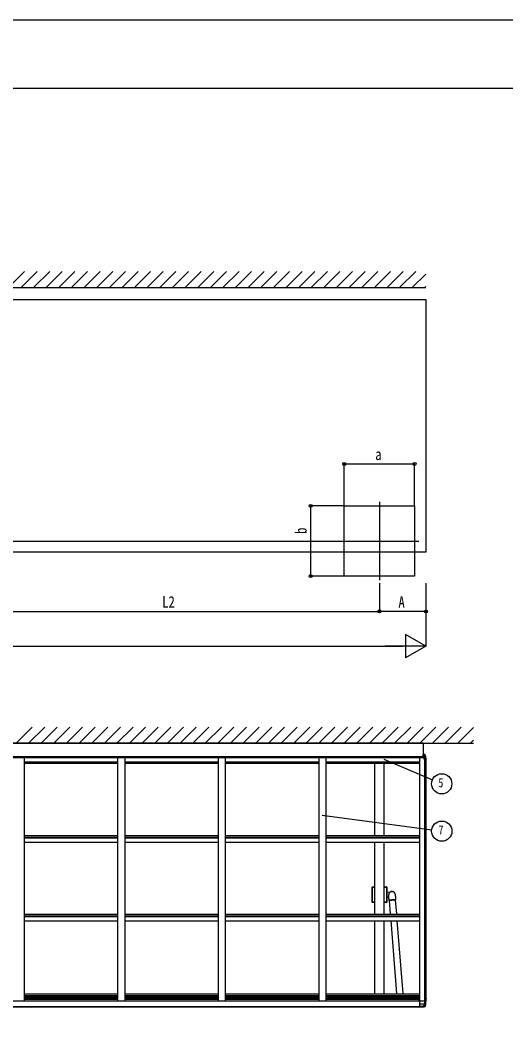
# Model space of a CAD drawing. Units: millimetres, scale not verified. Extents: x -10512 to 10512, y -7425 to 7425.
# Drawn here: x -5399 to -1944, y 225 to 7425 of the extents above; entities that cross this region are included whole.
import ezdxf
from ezdxf.enums import TextEntityAlignment as Align

# ---------------------------------------------------------------- set-up
doc = ezdxf.new("R2010")
doc.units = ezdxf.units.MM
doc.header["$LTSCALE"] = 40
for name, color, linetype in [('0-3_YKK_11E', 7, 'Continuous'), ('0-4_YKK_12', 2, 'Continuous'), ('0-5_YKK_13', 4, 'Continuous'), ('0-6_YKK_A1', 4, 'Continuous'), ('0-7_YKK_D', 6, 'Continuous'), ('0-8_YKK_ZWAK', 7, 'Continuous')]:
    doc.layers.add(name, color=color, linetype=linetype)
doc.styles.add('ＭＳ ゴシック', font='')
doc.styles.get('ＭＳ ゴシック').set_extended_font_data('MS Gothic')

msp = doc.modelspace()

# ---------------------------------------------------------------- linework, layer by layer
at = {"layer": '0-3_YKK_11E'}
for p, q in [((-2893.51, 1250.16), (-2875.51, 1250.16)), ((-2890.31, 1247.96), (-2875.51, 1247.96)), ((-2809.51, 1250.16), (-2791.51, 1250.16)), ((-2809.51, 1247.96), (-2794.71, 1247.96)), ((-2875.51, 1140.16), (-2893.51, 1140.16)), ((-2875.51, 1142.36), (-2890.31, 1142.36)), ((-2794.71, 1142.36), (-2809.51, 1142.36)), ((-2791.51, 1140.16), (-2809.51, 1140.16))]:
    msp.add_line(p, q, dxfattribs=at)
for points in [[(-2892.81, 1144.86), (-2892.81, 1154.36), (-2892.91, 1154.58), (-2893.01, 1154.81), (-2893.01, 1170.51), (-2892.91, 1170.73), (-2892.81, 1170.96), (-2892.81, 1171.36), (-2892.91, 1171.58), (-2893.01, 1171.81), (-2893.01, 1194.51), (-2892.91, 1194.73), (-2892.81, 1194.96), (-2892.81, 1195.36), (-2892.91, 1195.58), (-2893.01, 1195.81), (-2893.01, 1218.51), (-2892.91, 1218.73), (-2892.81, 1218.96), (-2892.81, 1219.36), (-2892.91, 1219.58), (-2893.01, 1219.81), (-2893.01, 1235.51), (-2892.91, 1235.73), (-2892.81, 1235.96), (-2892.81, 1245.46)], [(-2792.21, 1245.46), (-2792.21, 1235.96), (-2792.11, 1235.73), (-2792.01, 1235.51), (-2792.01, 1219.81), (-2792.11, 1219.58), (-2792.21, 1219.36), (-2792.21, 1218.96), (-2792.11, 1218.73), (-2792.01, 1218.51), (-2792.01, 1195.81), (-2792.11, 1195.58), (-2792.21, 1195.36), (-2792.21, 1194.96), (-2792.11, 1194.73), (-2792.01, 1194.51), (-2792.01, 1171.81), (-2792.11, 1171.58), (-2792.21, 1171.36), (-2792.21, 1170.96), (-2792.11, 1170.73), (-2792.01, 1170.51), (-2792.01, 1154.81), (-2792.11, 1154.58), (-2792.21, 1154.36), (-2792.21, 1144.86)]]:
    msp.add_lwpolyline(points, dxfattribs=at)
for centre, radius, start, end in [((-2893.51, 1248.16), 2, 90, 181.08102), ((-5702.26, 1195.16), 2807.25, 358.91898, 1.08102), ((-2890.31, 1245.46), 2.5, 90, 180), ((-2794.71, 1245.46), 2.5, 0, 90), ((-2791.51, 1248.16), 2, 358.91898, 90), ((17.24, 1195.16), 2807.25, 178.91898, 181.08102), ((-2893.51, 1142.16), 2, 178.91898, 270), ((-2890.31, 1144.86), 2.5, 180, 270), ((-2794.71, 1144.86), 2.5, 270, 0), ((-2791.51, 1142.16), 2, 270, 1.08102)]:
    msp.add_arc(centre, radius, start, end, dxfattribs=at)
at = {"layer": '0-4_YKK_12'}
for p, q in [((-2842.51, 3994.42), (-2842.51, 3434.42)), ((-8896.51, 3714.42), (-2562.95, 3714.42))]:
    msp.add_line(p, q, dxfattribs=at)
at = {"layer": '0-5_YKK_13'}
for p, q in [((-2532.51, 2273.96), (-6112.51, 2273.96)), ((-2532.51, 2273.96), (-2532.51, 2177.11)), ((-2532.51, 2177.11), (-6112.51, 2177.11)), ((-2523.5, 2194), (-2532.51, 2194.47)), ((-2532.51, 2194.47), (-2532.51, 2193.61)), ((-2532.51, 2193.61), (-2532.51, 2191.74)), ((-2532.51, 2191.74), (-2532.51, 2186.47)), ((-2532.51, 2186.47), (-2525.19, 2186.47)), ((-2532.51, 2168.17), (-2532.51, 2186.47)), ((-2521.51, 2168.17), (-2532.51, 2168.17)), ((-2521.51, 2155.47), (-2521.51, 2168.17)), ((-2518.51, 2148.47), (-2518.51, 2153.47)), ((-2514.65, 2148.47), (-2518.51, 2148.47)), ((-2514.65, 2148.47), (-2511.36, 2148.47)), ((-2511.36, 2148.47), (-2510.51, 2148.47)), ((-2510.51, 2148.47), (-2510.51, 2153.47)), ((-2789.51, 1211.66), (-2789.51, 1178.66)), ((-2789.51, 1178.66), (-2775.78, 1179.06)), ((-2770.03, 1211.16), (-2772.51, 1211.16)), ((-2772.51, 1210.16), (-2770.94, 1210.16)), ((-2772.51, 1210.16), (-2772.51, 1208.12)), ((-2772.01, 1209.16), (-2772.51, 1208.66)), ((-2771.76, 1209.16), (-2772.01, 1209.16)), ((-2764.27, 1058.19), (-2771.99, 1153.5)), ((-2751.16, 1157.04), (-2751.16, 1157.09)), ((-2730.75, 1198.48), (-2730.85, 1199.1)), ((-2730.06, 1156.1), (-2722.13, 1058.19)), ((-2718.32, 490.78), (-2760.35, 1009.83)), ((-2718.21, 1009.83), (-2676.18, 490.78)), ((-2556.51, 437.27), (-2556.51, 415.12)), ((-2518.51, 457.12), (-2518.51, 452.12)), ((-2511.36, 457.12), (-2510.51, 457.12)), ((-2510.51, 457.12), (-2510.51, 452.12)), ((-2556.51, 399.72), (-2556.51, 398.72)), ((-2556.51, 399.72), (-2532.51, 399.72)), ((-2555.51, 397.72), (-2556.51, 398.72)), ((-2555.51, 397.72), (-2532.51, 397.72)), ((-2525.19, 402.12), (-2532.51, 402.12)), ((-2532.51, 396.86), (-2532.51, 402.12)), ((-2532.51, 394.98), (-2532.51, 396.86)), ((-2532.51, 394.12), (-2532.51, 394.98)), ((-2523.5, 394.59), (-2532.51, 394.12))]:
    msp.add_line(p, q, dxfattribs=at)
for points in [[(-2515.84, 2188.09), (-2516.12, 2188.85), (-2516.48, 2189.58), (-2516.9, 2190.28), (-2517.39, 2190.93), (-2517.66, 2191.24), (-2518.01, 2191.6), (-2518.68, 2192.19), (-2519.39, 2192.69), (-2520.13, 2193.11), (-2520.89, 2193.45), (-2521.67, 2193.71), (-2522.04, 2193.8), (-2522.45, 2193.88), (-2523.24, 2193.98)], [(-2521.51, 2155.47), (-2521.51, 2153.47), (-2518.51, 2153.47)], [(-2772.51, 1210.16), (-2772.51, 1211.16), (-2789.51, 1211.66)], [(-2773.98, 1153.39), (-2774.41, 1159.96), (-2774.88, 1166.53), (-2775.13, 1169.78), (-2775.25, 1171.39), (-2775.37, 1172.97), (-2775.48, 1174.53), (-2775.58, 1176.06), (-2775.68, 1177.56), (-2775.78, 1179.04), (-2775.87, 1180.47), (-2775.96, 1181.86), (-2776.04, 1183.22), (-2776.12, 1184.52), (-2776.19, 1185.78), (-2776.25, 1187), (-2776.31, 1188.16), (-2776.36, 1189.28), (-2776.41, 1190.37), (-2776.45, 1191.43), (-2776.48, 1192.44), (-2776.5, 1193.38), (-2776.51, 1193.83), (-2776.51, 1194.26), (-2776.51, 1194.66), (-2776.51, 1195.04), (-2776.5, 1195.4), (-2776.5, 1195.73), (-2776.48, 1196.36)], [(-2751.17, 1157.26), (-2754.05, 1157.06), (-2756.88, 1156.83), (-2759.61, 1156.56), (-2762.21, 1156.27), (-2764.64, 1155.96), (-2766.85, 1155.62), (-2768.81, 1155.28), (-2770.49, 1154.92), (-2771.86, 1154.57), (-2772.9, 1154.22), (-2773.6, 1153.87), (-2773.94, 1153.54), (-2773.92, 1153.24), (-2773.54, 1152.95), (-2772.81, 1152.7), (-2771.91, 1152.51)], [(-2771.95, 1153.07), (-2772.18, 1153.2), (-2772.38, 1153.49), (-2772.22, 1153.8), (-2771.69, 1154.12), (-2770.81, 1154.46), (-2769.59, 1154.8), (-2768.05, 1155.15), (-2766.23, 1155.49), (-2764.14, 1155.81), (-2761.82, 1156.12), (-2759.33, 1156.41), (-2756.69, 1156.67), (-2753.95, 1156.89), (-2751.16, 1157.09)], [(-2768.55, 1212.55), (-2765.82, 1214.54), (-2764.27, 1215.4), (-2762.59, 1216.15), (-2760.79, 1216.79), (-2758.9, 1217.29), (-2754.9, 1217.84)], [(-2749.4, 1217.79), (-2752.03, 1218.11), (-2754.92, 1218.11)], [(-2754.9, 1217.84), (-2751.28, 1217.94), (-2749.45, 1217.73), (-2747.62, 1217.36), (-2745.82, 1216.83), (-2744.07, 1216.11), (-2740.71, 1214.27)], [(-2729.98, 1155.1), (-2729.14, 1155.39), (-2728.44, 1155.73), (-2728.1, 1156.06), (-2728.12, 1156.37), (-2728.5, 1156.65), (-2729.24, 1156.9), (-2730.32, 1157.13), (-2731.72, 1157.31), (-2733.43, 1157.46), (-2735.42, 1157.56), (-2737.65, 1157.62), (-2740.1, 1157.63), (-2742.71, 1157.6), (-2745.46, 1157.53), (-2748.3, 1157.41), (-2751.17, 1157.26)], [(-2751.16, 1157.09), (-2748.37, 1157.24), (-2745.63, 1157.35), (-2742.98, 1157.41), (-2740.46, 1157.44), (-2738.13, 1157.41), (-2736.02, 1157.35), (-2734.16, 1157.23), (-2732.6, 1157.08), (-2731.34, 1156.89), (-2730.43, 1156.66), (-2729.86, 1156.4), (-2729.66, 1156.12), (-2729.83, 1155.81), (-2730.02, 1155.66)], [(-2730.86, 1199.17), (-2730.76, 1198.54), (-2730.71, 1198.21), (-2730.66, 1197.87), (-2730.62, 1197.49), (-2730.57, 1197.09), (-2730.52, 1196.66), (-2730.47, 1196.22), (-2730.38, 1195.27), (-2730.28, 1194.27), (-2730.19, 1193.21), (-2730.11, 1192.12), (-2730.02, 1191.01), (-2729.94, 1189.85), (-2729.85, 1188.64), (-2729.77, 1187.38), (-2729.68, 1186.07), (-2729.59, 1184.72), (-2729.51, 1183.32), (-2729.42, 1181.89), (-2729.34, 1180.42), (-2729.26, 1178.91), (-2729.17, 1177.38), (-2729.09, 1175.82), (-2729.01, 1174.23), (-2728.93, 1172.63), (-2728.78, 1169.37), (-2728.63, 1166.08), (-2728.45, 1162.79), (-2728.07, 1156.21)], [(-2518.51, 457.12), (-2514.65, 457.12), (-2511.36, 457.12)], [(-2521.26, 415.12), (-2556.51, 415.12), (-2556.51, 399.72)], [(-2515.84, 400.53), (-2516.07, 399.88), (-2516.42, 399.12), (-2516.84, 398.4), (-2517.34, 397.73), (-2517.9, 397.1), (-2518.58, 396.49), (-2519.3, 395.96), (-2520.06, 395.52), (-2520.43, 395.34), (-2520.84, 395.17), (-2521.64, 394.9), (-2522.44, 394.71), (-2523.24, 394.61)]]:
    msp.add_lwpolyline(points, dxfattribs=at)
for centre, radius, start, end in [((-2525.19, 2184.47), 2, 17.17182, 90), ((-2625.51, 2153.47), 107, 0, 17.17182), ((-2625.51, 2153.47), 115, 0, 17.50691), ((-2753.51, 1195.16), 23, 123.70247, 177.02046), ((-2753.51, 1195.16), 23, 93.52262, 112.07108), ((-2753.51, 1195.16), 23, 9.85978, 68.18156), ((-2767.6, 452.04), 249.09, 348.76948, 0.01808), ((-2762.25, 452.04), 251.74, 348.19282, 0.01882), ((-2525.19, 404.12), 2, 270, 342.82818)]:
    msp.add_arc(centre, radius, start, end, dxfattribs=at)
for start_param, end_param in [(4.5419598, 6.285241), (3.1436484, 4.5419598)]:
    msp.add_ellipse((-2751.02, 1154.8), major_axis=(-20.96, -1.3), ratio=0.107617, start_param=start_param, end_param=end_param, dxfattribs=at)
at = {"layer": '0-6_YKK_A1'}
for p, q in [((-5482.72, 5520.02), (-5368.63, 5634.11)), ((-5392.91, 5520.02), (-5278.83, 5634.11)), ((-5303.11, 5520.02), (-5189.02, 5634.11)), ((-5213.31, 5520.02), (-5099.22, 5634.11)), ((-5123.51, 5520.02), (-5009.42, 5634.11)), ((-5033.7, 5520.02), (-4919.62, 5634.11)), ((-4943.9, 5520.02), (-4829.81, 5634.11)), ((-4854.1, 5520.02), (-4740.01, 5634.11)), ((-4764.3, 5520.02), (-4650.21, 5634.11)), ((-4674.49, 5520.02), (-4560.41, 5634.11)), ((-4584.69, 5520.02), (-4470.6, 5634.11)), ((-4494.89, 5520.02), (-4380.8, 5634.11)), ((-4405.09, 5520.02), (-4291, 5634.11)), ((-4315.28, 5520.02), (-4201.2, 5634.11)), ((-4225.48, 5520.02), (-4111.39, 5634.11)), ((-4135.68, 5520.02), (-4021.59, 5634.11)), ((-4045.88, 5520.02), (-3931.79, 5634.11)), ((-3956.07, 5520.02), (-3841.99, 5634.11)), ((-3866.27, 5520.02), (-3752.18, 5634.11)), ((-3776.47, 5520.02), (-3662.38, 5634.11)), ((-3686.67, 5520.02), (-3572.58, 5634.11)), ((-3596.86, 5520.02), (-3482.78, 5634.11)), ((-3507.06, 5520.02), (-3392.97, 5634.11)), ((-3417.26, 5520.02), (-3303.17, 5634.11)), ((-3327.46, 5520.02), (-3213.37, 5634.11)), ((-3237.65, 5520.02), (-3123.57, 5634.11)), ((-3147.85, 5520.02), (-3033.76, 5634.11)), ((-3058.05, 5520.02), (-2943.96, 5634.11)), ((-2968.25, 5520.02), (-2854.16, 5634.11)), ((-2878.44, 5520.02), (-2764.35, 5634.11)), ((-2788.64, 5520.02), (-2674.55, 5634.11)), ((-2698.84, 5520.02), (-2584.75, 5634.11)), ((-2609.04, 5520.02), (-2512.51, 5616.55)), ((-9310.52, 5520.02), (-2512.51, 5520.02)), ((-2519.23, 5520.02), (-2512.51, 5526.74)), ((-8946.51, 5435.02), (-2512.51, 5435.02)), ((-2512.51, 5435.02), (-2512.51, 3636.02)), ((-2512.51, 3636.02), (-8946.51, 3636.02)), ((-5428.6, 2273.96), (-5314.51, 2388.05)), ((-5338.8, 2273.96), (-5224.71, 2388.05)), ((-5249, 2273.96), (-5134.91, 2388.05)), ((-5159.19, 2273.96), (-5045.11, 2388.05)), ((-5069.39, 2273.96), (-4955.3, 2388.05)), ((-4979.59, 2273.96), (-4865.5, 2388.05)), ((-4889.79, 2273.96), (-4775.7, 2388.05)), ((-4799.98, 2273.96), (-4685.9, 2388.05)), ((-4710.18, 2273.96), (-4596.09, 2388.05)), ((-4620.38, 2273.96), (-4506.29, 2388.05)), ((-4530.58, 2273.96), (-4416.49, 2388.05)), ((-4440.77, 2273.96), (-4326.69, 2388.05)), ((-4350.97, 2273.96), (-4236.88, 2388.05)), ((-4261.17, 2273.96), (-4147.08, 2388.05)), ((-4171.37, 2273.96), (-4057.28, 2388.05)), ((-4081.56, 2273.96), (-3967.48, 2388.05)), ((-3991.76, 2273.96), (-3877.67, 2388.05)), ((-3901.96, 2273.96), (-3787.87, 2388.05)), ((-3812.16, 2273.96), (-3698.07, 2388.05)), ((-3722.35, 2273.96), (-3608.27, 2388.05)), ((-3632.55, 2273.96), (-3518.46, 2388.05)), ((-3542.75, 2273.96), (-3428.66, 2388.05)), ((-3452.95, 2273.96), (-3338.86, 2388.05)), ((-3363.14, 2273.96), (-3249.05, 2388.05)), ((-3273.34, 2273.96), (-3159.25, 2388.05)), ((-3183.54, 2273.96), (-3069.45, 2388.05)), ((-3093.74, 2273.96), (-2979.65, 2388.05)), ((-3003.93, 2273.96), (-2889.84, 2388.05)), ((-2914.13, 2273.96), (-2800.04, 2388.05)), ((-2824.33, 2273.96), (-2710.24, 2388.05)), ((-2734.52, 2273.96), (-2620.44, 2388.05)), ((-2644.72, 2273.96), (-2530.63, 2388.05)), ((-2554.92, 2273.96), (-2440.83, 2388.05)), ((-2465.12, 2273.96), (-2351.03, 2388.05)), ((-2375.31, 2273.96), (-2261.23, 2388.05)), ((-2285.51, 2273.96), (-2173.1, 2386.38)), ((-6472.53, 2273.96), (-2172.48, 2273.96)), ((-2195.71, 2273.96), (-2173.1, 2296.57)), ((-2549.01, 2174.62), (-6096.01, 2174.62)), ((-2532.51, 2170.34), (-6096.01, 2170.34)), ((-2532.51, 2170.17), (-6096.01, 2170.13)), ((-5371.51, 2168.18), (-5371.51, 437.27)), ((-4705.51, 2168.18), (-4705.51, 437.27)), ((-4655.51, 2168.18), (-4655.51, 437.27)), ((-3989.51, 2168.18), (-3989.51, 437.27)), ((-3939.51, 2168.18), (-3939.51, 437.27)), ((-3273.51, 2168.18), (-3273.51, 437.27)), ((-3223.51, 2168.18), (-3223.51, 437.27)), ((-2557.51, 2168.18), (-2557.51, 437.27)), ((-2549.01, 2177.11), (-2549.01, 2174.62)), ((-2532.51, 2168.17), (-2532.51, 2194.04)), ((-5371.51, 2140.31), (-4705.51, 2140.31)), ((-5371.51, 2132.01), (-4705.51, 2132.01)), ((-4655.51, 2140.31), (-3989.51, 2140.31)), ((-4655.51, 2132.01), (-3989.51, 2132.01)), ((-3939.51, 2140.31), (-3273.51, 2140.31)), ((-3939.51, 2132.01), (-3273.51, 2132.01)), ((-3223.51, 2140.31), (-2557.51, 2140.31)), ((-3223.51, 2132.01), (-2557.51, 2132.01)), ((-2875.51, 1618.66), (-2875.51, 2131.38)), ((-2809.51, 1618.66), (-2809.51, 2131.38)), ((-2522.21, 2153.47), (-2518.51, 2153.47)), ((-2512.51, 2148.47), (-2512.51, 457.12)), ((-5371.51, 1617.28), (-4705.51, 1617.28)), ((-5371.51, 1604.27), (-4705.51, 1604.27)), ((-5371.51, 1599.72), (-4705.51, 1599.72)), ((-4655.51, 1617.28), (-3989.51, 1617.28)), ((-4655.51, 1604.27), (-3989.51, 1604.27)), ((-4655.51, 1599.72), (-3989.51, 1599.72)), ((-3939.51, 1617.28), (-3273.51, 1617.28)), ((-3939.51, 1604.27), (-3273.51, 1604.27)), ((-3939.51, 1599.72), (-3273.51, 1599.72)), ((-3223.51, 1617.28), (-2557.51, 1617.28)), ((-3223.51, 1604.27), (-2557.51, 1604.27)), ((-3223.51, 1599.72), (-2557.51, 1599.72)), ((-5371.51, 1569.89), (-4705.51, 1569.89)), ((-4655.51, 1569.89), (-3989.51, 1569.89)), ((-3939.51, 1569.89), (-3273.51, 1569.89)), ((-3223.51, 1569.89), (-2557.51, 1569.89)), ((-2875.51, 1058.19), (-2875.51, 1570.3)), ((-2809.51, 1058.19), (-2809.51, 1570.3)), ((-5371.51, 1056.81), (-4705.51, 1056.81)), ((-5371.51, 1043.8), (-4705.51, 1043.8)), ((-5371.51, 1039.25), (-4705.51, 1039.25)), ((-5371.51, 1009.41), (-4705.51, 1009.41)), ((-4655.51, 1056.81), (-3989.51, 1056.81)), ((-4655.51, 1043.8), (-3989.51, 1043.8)), ((-4655.51, 1039.25), (-3989.51, 1039.25)), ((-4655.51, 1009.41), (-3989.51, 1009.41)), ((-3939.51, 1056.81), (-3273.51, 1056.81)), ((-3939.51, 1043.8), (-3273.51, 1043.8)), ((-3939.51, 1039.25), (-3273.51, 1039.25)), ((-3939.51, 1009.41), (-3273.51, 1009.41)), ((-3223.51, 1056.81), (-2557.51, 1056.81)), ((-3223.51, 1043.8), (-2557.51, 1043.8)), ((-3223.51, 1039.25), (-2557.51, 1039.25)), ((-3223.51, 1009.41), (-2557.51, 1009.41)), ((-2875.51, 490.75), (-2875.51, 1009.83)), ((-2809.51, 490.75), (-2809.51, 1009.83)), ((-2556.51, 435.17), (-6082.51, 435.17)), ((-5371.51, 437.27), (-5421.51, 437.27)), ((-5371.51, 489.39), (-4705.51, 489.39)), ((-5371.51, 476.38), (-4705.51, 476.38)), ((-5371.51, 471.3), (-4705.51, 471.3)), ((-4705.51, 467.37), (-5371.51, 467.37)), ((-5371.51, 459.18), (-4705.51, 459.18)), ((-5371.51, 450.78), (-4705.51, 450.78)), ((-4655.51, 437.27), (-4705.51, 437.27)), ((-4655.51, 489.39), (-3989.51, 489.39)), ((-4655.51, 476.38), (-3989.51, 476.38)), ((-4655.51, 471.3), (-3989.51, 471.3)), ((-3989.51, 467.37), (-4655.51, 467.37)), ((-4655.51, 459.18), (-3989.51, 459.18)), ((-4655.51, 450.78), (-3989.51, 450.78)), ((-3939.51, 437.27), (-3989.51, 437.27)), ((-3939.51, 489.39), (-3273.51, 489.39)), ((-3939.51, 476.38), (-3273.51, 476.38)), ((-3939.51, 471.3), (-3273.51, 471.3)), ((-3273.51, 467.37), (-3939.51, 467.37)), ((-3939.51, 459.18), (-3273.51, 459.18)), ((-3939.51, 450.78), (-3273.51, 450.78)), ((-3223.51, 437.27), (-3273.51, 437.27)), ((-3223.51, 489.39), (-2557.51, 489.39)), ((-3223.51, 476.38), (-2557.51, 476.38)), ((-3223.51, 471.3), (-2557.51, 471.3)), ((-2557.51, 467.37), (-3223.51, 467.37)), ((-3223.51, 459.18), (-2557.51, 459.18)), ((-3223.51, 450.78), (-2557.51, 450.78)), ((-2562.51, 450.78), (-2562.51, 435.17)), ((-2522.21, 452.12), (-2518.51, 452.12)), ((-6106.02, 397.12), (-2532.51, 397.12)), ((-6106.02, 394.98), (-2532.51, 394.98))]:
    msp.add_line(p, q, dxfattribs=at)
msp.add_lwpolyline([(-2592.51, 3464.42), (-3092.51, 3464.42), (-3092.51, 3964.42), (-2592.51, 3964.42)], close=True, dxfattribs=at)
msp.add_lwpolyline([(-2522.21, 2168.17), (-2522.21, 437.27), (-2557.51, 437.27)], dxfattribs=at)
at = {"layer": '0-7_YKK_D'}
for p, q in [((-3092.51, 3964.42), (-3092.51, 4264.42)), ((-3092.51, 4263.42), (-2592.51, 4263.42)), ((-2592.51, 3964.42), (-2592.51, 4264.42)), ((-3093.51, 3964.42), (-3334.1, 3964.42)), ((-3333.1, 3964.42), (-3333.1, 3464.42)), ((-3093.51, 3464.42), (-3334.1, 3464.42)), ((-2842.51, 3414.42), (-2842.51, 3212.53)), ((-2842.51, 3414.42), (-2842.51, 3211.53)), ((-2512.51, 3414.42), (-2512.51, 2963.42)), ((-2512.51, 3414.42), (-2512.51, 3211.53)), ((-5802.51, 3213.53), (-2842.51, 3213.53)), ((-2512.51, 3212.53), (-2842.51, 3212.53)), ((-2512.51, 2964.42), (-2656.85, 3047.75)), ((-2656.85, 3047.75), (-2656.85, 2881.08)), ((-8779.84, 2964.42), (-2679.18, 2964.42)), ((-2512.51, 2964.42), (-2801.19, 2964.42)), ((-2512.51, 2964.42), (-2656.85, 2881.08)), ((-2811.29, 2160.92), (-2465.88, 2013.29)), ((-3249.38, 1760.95), (-2470.57, 1657.17))]:
    msp.add_line(p, q, dxfattribs=at)
for centre, radius in [((-3092.51, 4263.42), 10.62), ((-2592.51, 4263.42), 10.62), ((-3333.1, 3964.42), 10.62), ((-3333.1, 3464.42), 10.62), ((-2842.51, 3213.53), 10.62), ((-2842.51, 3212.53), 10.62), ((-2512.51, 3212.53), 10.62), ((-2399.68, 1984.99), 72), ((-2399.2, 1647.66), 72)]:
    msp.add_circle(centre, radius, dxfattribs=at)
at = {"layer": '0-8_YKK_ZWAK'}
msp.add_line((9737.55, 6937.5), (-9762.45, 6937.5), dxfattribs=at)
msp.add_lwpolyline([(-10512.5, -7425), (10512.5, -7425), (10512.5, 7425), (-10512.5, 7425)], close=True, dxfattribs=at)

# ---------------------------------------------------------------- texts
at = {"layer": '0-7_YKK_D', "style": 'ＭＳ ゴシック', "width": 0.8}
for s, height, p in [('a', 82.48, (-2872.51, 4266.42)), ('L2', 82.48, (-4388.51, 3214.86)), ('A', 82.48, (-2707.51, 3214.19)), ('5', 65.98, (-2423.68, 1939.99)), ('7', 65.98, (-2423.2, 1602.66))]:
    msp.add_text(s, height=height, dxfattribs=at).set_placement(p, align=Align.BOTTOM_LEFT)
msp.add_text('b', height=82.48, rotation=90, dxfattribs=at).set_placement((-3336.1, 3765.38), align=Align.BOTTOM_LEFT)

doc.saveas('drawing.dxf')
